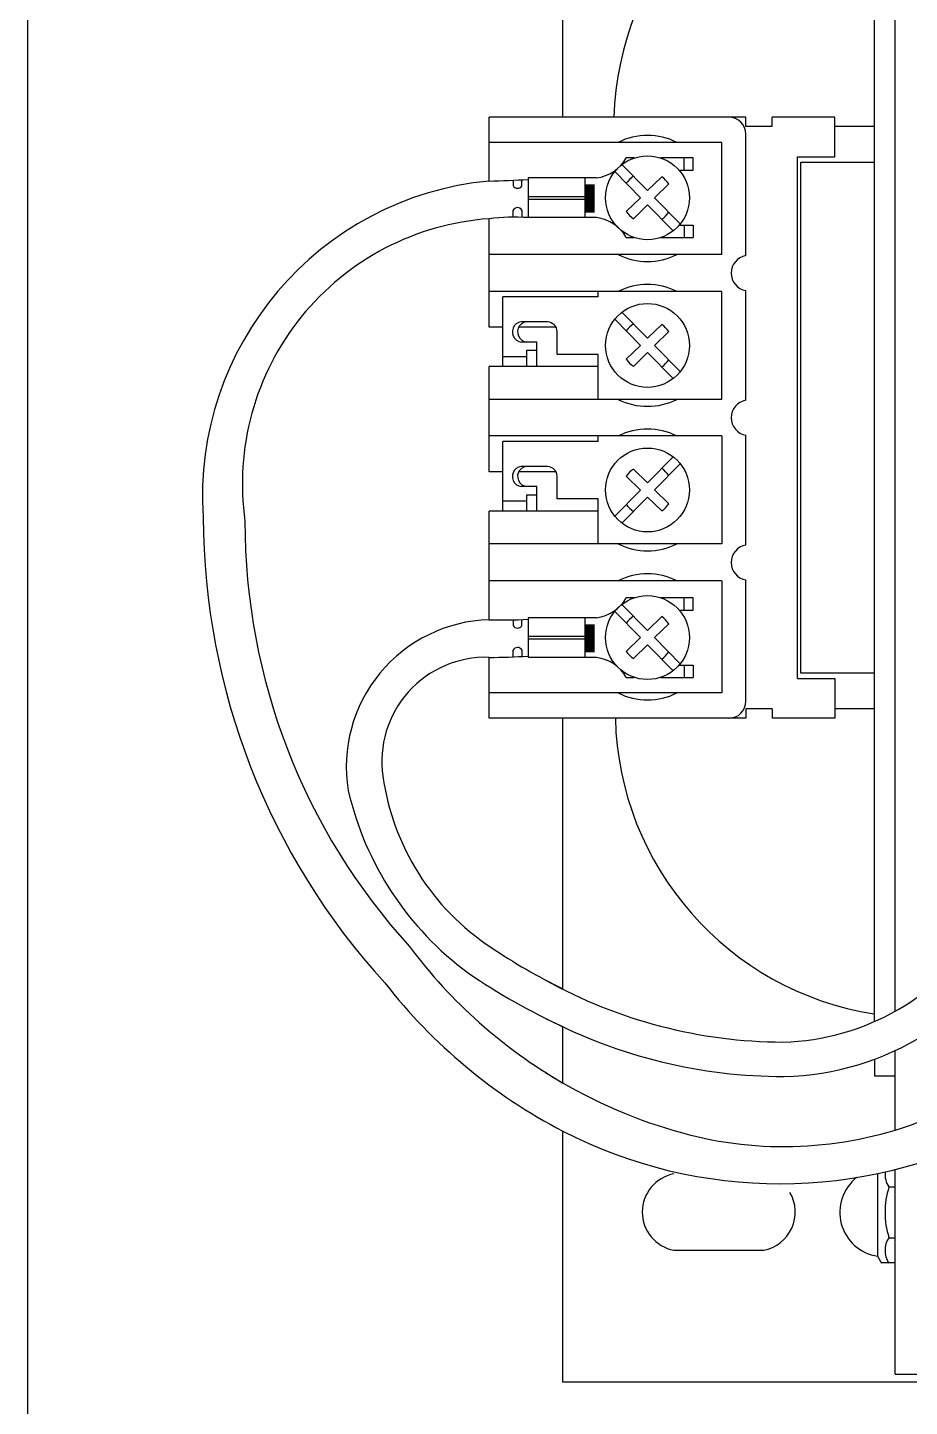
# Model space of a CAD drawing. Header units: inches. Extents: x 2 to 3359, y 2 to 2372.
# Drawn here: x 1730.7 to 1812.7, y 1815.4 to 1943.6 of the extents above; entities that cross this region are included whole.
import ezdxf

# ---------------------------------------------------------------- set-up
doc = ezdxf.new("R2010")
doc.units = ezdxf.units.IN
doc.header["$LTSCALE"] = 10
doc.header["$MEASUREMENT"] = 0
doc.layers.add('PSYMS', color=7, linetype='Continuous')

# ---------------------------------------------------------------- blocks, each defined once
blk = doc.blocks.new('E0919202')
for p, q in [((-0.4323, 4.007), (-0.4323, 6.437)), ((0.7827, 0.7347), (0.7827, 6.407)), ((0.7058, 5.3168), (0.7058, 0.6964)), ((-0.703, 3.773), (-0.703, 4.007)), ((-0.4323, 4.007), (-0.703, 4.007)), ((-0.3837, 4.007), (-0.4933, 4.007)), ((-0.1502, 4.007), (-0.3837, 4.007)), ((0.0248, 4.007), (-0.1502, 4.007)), ((0.2089, 4.007), (0.0248, 4.007)), ((0.237, 4.007), (0.2089, 4.007)), ((0.237, 3.972), (0.237, 4.007)), ((0.333, 3.972), (0.333, 4.007)), ((0.563, 4.007), (0.333, 4.007)), ((0.563, 3.862), (0.563, 4.007)), ((0.333, 3.972), (0.237, 3.972)), ((0.237, 3.5), (0.237, 3.9445)), ((0.7058, 3.972), (0.563, 3.972)), ((-0.23, 3.9145), (-0.703, 3.9145)), ((-0.016, 3.9145), (-0.23, 3.9145)), ((0.149, 3.9145), (-0.016, 3.9145)), ((0.149, 3.504), (0.149, 3.9145)), ((-0.1714, 3.8575), (-0.2007, 3.8575)), ((0.0439, 3.8575), (-0.0746, 3.8575)), ((0.011, 3.8123), (0.011, 3.8575)), ((0.0439, 3.8123), (0.0439, 3.8575)), ((0.426, 1.952), (0.426, 3.862)), ((0.426, 3.862), (0.563, 3.862)), ((0.438, 1.972), (0.438, 3.842)), ((0.438, 3.842), (0.7058, 3.842)), ((-0.3099, 3.7846), (-0.5599, 3.7846)), ((-0.5599, 3.7846), (-0.5599, 3.639)), ((-0.3522, 3.7846), (-0.3522, 3.639)), ((-0.149, 3.712), (-0.2431, 3.8074)), ((-0.1228, 3.7379), (-0.2168, 3.8333)), ((-0.1228, 3.7379), (-0.0711, 3.7888)), ((-0.007, 3.8123), (0.0439, 3.8123)), ((-0.6151, 3.7757), (-0.6151, 3.7563)), ((-0.5827, 3.7556), (-0.5827, 3.778)), ((-0.3525, 3.7586), (-0.3173, 3.7586)), ((-0.3525, 3.7564), (-0.3173, 3.7564)), ((-0.3525, 3.7542), (-0.3173, 3.7542)), ((-0.3525, 3.7521), (-0.3173, 3.7521)), ((-0.3525, 3.7499), (-0.3173, 3.7499)), ((-0.3525, 3.7477), (-0.3173, 3.7477)), ((-0.3525, 3.7455), (-0.3173, 3.7455)), ((-0.3525, 3.7434), (-0.3173, 3.7434)), ((-0.3525, 3.7412), (-0.3173, 3.7412)), ((-0.3525, 3.739), (-0.3173, 3.739)), ((-0.3525, 3.7369), (-0.3173, 3.7369)), ((-0.3525, 3.7347), (-0.3173, 3.7347)), ((-0.097, 3.7116), (-0.0452, 3.7626)), ((-0.5599, 3.7168), (-0.3522, 3.7168)), ((-0.5599, 3.7068), (-0.3522, 3.7068)), ((-0.3525, 3.7325), (-0.3173, 3.7325)), ((-0.3525, 3.7303), (-0.3173, 3.7303)), ((-0.3525, 3.7282), (-0.3173, 3.7282)), ((-0.3525, 3.726), (-0.3173, 3.726)), ((-0.3525, 3.7238), (-0.3173, 3.7238)), ((-0.3525, 3.7216), (-0.3173, 3.7216)), ((-0.3525, 3.7195), (-0.3173, 3.7195)), ((-0.3525, 3.7173), (-0.3173, 3.7173)), ((-0.3525, 3.7151), (-0.3173, 3.7151)), ((-0.3525, 3.713), (-0.3173, 3.713)), ((-0.3525, 3.7108), (-0.3173, 3.7108)), ((-0.3525, 3.7086), (-0.3173, 3.7086)), ((-0.3525, 3.7064), (-0.3173, 3.7064)), ((-0.3525, 3.7043), (-0.3173, 3.7043)), ((-0.3525, 3.7021), (-0.3173, 3.7021)), ((-0.3525, 3.6999), (-0.3173, 3.6999)), ((-0.3525, 3.6978), (-0.3173, 3.6978)), ((-0.3525, 3.6956), (-0.3173, 3.6956)), ((-0.3525, 3.6934), (-0.3173, 3.6934)), ((-0.3525, 3.6912), (-0.3173, 3.6912)), ((-0.3525, 3.6891), (-0.3173, 3.6891)), ((-0.3525, 3.6869), (-0.3173, 3.6869)), ((-0.3525, 3.6847), (-0.3173, 3.6847)), ((-0.2008, 3.661), (-0.149, 3.712)), ((-0.1746, 3.6352), (-0.1232, 3.6858)), ((-0.0292, 3.5903), (-0.1232, 3.6858)), ((-0.0029, 3.6162), (-0.097, 3.7116)), ((-0.703, 3.2378), (-0.703, 3.635)), ((-0.6151, 3.641), (-0.6151, 3.6659)), ((-0.5827, 3.6666), (-0.5827, 3.6433)), ((-0.3099, 3.639), (-0.5599, 3.639)), ((-0.3525, 3.6826), (-0.3173, 3.6826)), ((-0.3525, 3.6804), (-0.3173, 3.6804)), ((-0.3525, 3.6782), (-0.3173, 3.6782)), ((-0.3525, 3.676), (-0.3173, 3.676)), ((-0.3525, 3.6739), (-0.3173, 3.6739)), ((-0.3525, 3.6717), (-0.3173, 3.6717)), ((-0.3525, 3.6695), (-0.3173, 3.6695)), ((-0.3525, 3.6673), (-0.3173, 3.6673)), ((-0.3525, 3.6652), (-0.3173, 3.6652)), ((-0.3525, 3.663), (-0.3173, 3.663)), ((-0.3525, 3.6608), (-0.3173, 3.6608)), ((-0.007, 3.6113), (0.0439, 3.6113)), ((0.011, 3.6113), (0.011, 3.5662)), ((0.0439, 3.6113), (0.0439, 3.5662)), ((-0.2007, 3.5662), (-0.1714, 3.5662)), ((-0.0746, 3.5662), (0.0439, 3.5662)), ((-0.23, 3.504), (-0.703, 3.504)), ((-0.016, 3.504), (-0.23, 3.504)), ((0.149, 3.504), (-0.016, 3.504)), ((-0.23, 3.369), (-0.703, 3.369)), ((-0.653, 3.2378), (-0.653, 3.3493)), ((-0.303, 3.3493), (-0.653, 3.3493)), ((-0.303, 3.3493), (-0.303, 3.369)), ((-0.016, 3.369), (-0.23, 3.369)), ((0.149, 3.369), (-0.016, 3.369)), ((0.149, 2.974), (0.149, 3.369)), ((0.237, 2.971), (0.237, 3.372)), ((-0.1228, 3.1976), (-0.2168, 3.293)), ((-0.653, 3.2378), (-0.703, 3.2378)), ((-0.653, 3.0938), (-0.653, 3.2378)), ((-0.4577, 3.2378), (-0.5945, 3.2378)), ((-0.4887, 3.2579), (-0.5759, 3.2579)), ((-0.149, 3.1717), (-0.2431, 3.2671)), ((-0.1228, 3.1976), (-0.0711, 3.2485)), ((-0.528, 3.1837), (-0.5845, 3.1837)), ((-0.528, 3.0938), (-0.528, 3.1837)), ((-0.453, 3.1388), (-0.453, 3.222)), ((-0.097, 3.1713), (-0.0452, 3.2223)), ((-0.5651, 3.13), (-0.653, 3.13)), ((-0.5651, 3.0938), (-0.5651, 3.1536)), ((-0.5651, 3.1536), (-0.528, 3.1536)), ((-0.303, 3.1388), (-0.453, 3.1388)), ((-0.303, 2.974), (-0.303, 3.1388)), ((-0.2008, 3.1207), (-0.149, 3.1717)), ((-0.1746, 3.0949), (-0.1232, 3.1455)), ((-0.0292, 3.05), (-0.1232, 3.1455)), ((-0.0029, 3.0759), (-0.097, 3.1713)), ((-0.703, 2.7088), (-0.703, 3.0938)), ((-0.653, 3.0938), (-0.703, 3.0938)), ((-0.303, 3.0938), (-0.653, 3.0938)), ((-0.23, 2.974), (-0.703, 2.974)), ((-0.016, 2.974), (-0.23, 2.974)), ((0.149, 2.974), (-0.016, 2.974)), ((-0.23, 2.84), (-0.703, 2.84)), ((-0.303, 2.8203), (-0.303, 2.84)), ((-0.016, 2.84), (-0.23, 2.84)), ((0.149, 2.84), (-0.016, 2.84)), ((0.149, 2.84), (0.149, 2.445)), ((0.237, 2.441), (0.237, 2.843)), ((-0.653, 2.7088), (-0.653, 2.8203)), ((-0.303, 2.8203), (-0.653, 2.8203)), ((-0.4887, 2.7289), (-0.5759, 2.7289)), ((-0.0292, 2.764), (-0.1232, 2.6685)), ((-0.0029, 2.7381), (-0.097, 2.6427)), ((-0.653, 2.7088), (-0.703, 2.7088)), ((-0.653, 2.5648), (-0.653, 2.7088)), ((-0.4577, 2.7088), (-0.5945, 2.7088)), ((-0.453, 2.6098), (-0.453, 2.693)), ((-0.2008, 2.6933), (-0.149, 2.6423)), ((-0.1746, 2.7191), (-0.1232, 2.6685)), ((-0.528, 2.6547), (-0.5845, 2.6547)), ((-0.5651, 2.5648), (-0.5651, 2.6246)), ((-0.5651, 2.6246), (-0.528, 2.6246)), ((-0.528, 2.5648), (-0.528, 2.6547)), ((-0.149, 2.6423), (-0.2431, 2.5469)), ((-0.097, 2.6427), (-0.0452, 2.5917)), ((-0.5651, 2.601), (-0.653, 2.601)), ((-0.303, 2.6098), (-0.453, 2.6098)), ((-0.303, 2.445), (-0.303, 2.6098)), ((-0.1228, 2.6164), (-0.2168, 2.521)), ((-0.1228, 2.6164), (-0.0711, 2.5655)), ((-0.703, 2.1676), (-0.703, 2.5648)), ((-0.653, 2.5648), (-0.703, 2.5648)), ((-0.303, 2.5648), (-0.653, 2.5648)), ((-0.23, 2.445), (-0.703, 2.445)), ((-0.016, 2.445), (-0.23, 2.445)), ((0.149, 2.445), (-0.016, 2.445)), ((-0.23, 2.31), (-0.703, 2.31)), ((-0.016, 2.31), (-0.23, 2.31)), ((0.149, 2.31), (-0.016, 2.31)), ((0.149, 2.31), (0.149, 1.8995)), ((0.237, 1.8695), (0.237, 2.313)), ((-0.1228, 2.1282), (-0.2168, 2.2237)), ((-0.1714, 2.2478), (-0.2007, 2.2478)), ((0.0439, 2.2478), (-0.0746, 2.2478)), ((0.011, 2.2027), (0.011, 2.2478)), ((0.0439, 2.2027), (0.0439, 2.2478)), ((-0.3099, 2.175), (-0.5599, 2.175)), ((-0.5599, 2.175), (-0.5599, 2.0294)), ((-0.3522, 2.175), (-0.3522, 2.0294)), ((-0.149, 2.1024), (-0.2431, 2.1978)), ((-0.1228, 2.1282), (-0.0711, 2.1791)), ((-0.007, 2.2027), (0.0439, 2.2027)), ((-0.6151, 2.1671), (-0.6151, 2.1467)), ((-0.5827, 2.1459), (-0.5827, 2.1681)), ((-0.3525, 2.1489), (-0.3173, 2.1489)), ((-0.3525, 2.1468), (-0.3173, 2.1468)), ((-0.3525, 2.1446), (-0.3173, 2.1446)), ((-0.3525, 2.1424), (-0.3173, 2.1424)), ((-0.3525, 2.1403), (-0.3173, 2.1403)), ((-0.3525, 2.1381), (-0.3173, 2.1381)), ((-0.3525, 2.1359), (-0.3173, 2.1359)), ((-0.3525, 2.1337), (-0.3173, 2.1337)), ((-0.3525, 2.1316), (-0.3173, 2.1316)), ((-0.3525, 2.1294), (-0.3173, 2.1294)), ((-0.3525, 2.1272), (-0.3173, 2.1272)), ((-0.3525, 2.1251), (-0.3173, 2.1251)), ((-0.3525, 2.1229), (-0.3173, 2.1229)), ((-0.3525, 2.1207), (-0.3173, 2.1207)), ((-0.097, 2.102), (-0.0452, 2.1529)), ((-0.5599, 2.1072), (-0.3522, 2.1072)), ((-0.5599, 2.0972), (-0.3522, 2.0972)), ((-0.3525, 2.1185), (-0.3173, 2.1185)), ((-0.3525, 2.1164), (-0.3173, 2.1164)), ((-0.3525, 2.1142), (-0.3173, 2.1142)), ((-0.3525, 2.112), (-0.3173, 2.112)), ((-0.3525, 2.1098), (-0.3173, 2.1098)), ((-0.3525, 2.1077), (-0.3173, 2.1077)), ((-0.3525, 2.1055), (-0.3173, 2.1055)), ((-0.3525, 2.1033), (-0.3173, 2.1033)), ((-0.3525, 2.1012), (-0.3173, 2.1012)), ((-0.3525, 2.099), (-0.3173, 2.099)), ((-0.3525, 2.0968), (-0.3173, 2.0968)), ((-0.3525, 2.0946), (-0.3173, 2.0946)), ((-0.3525, 2.0925), (-0.3173, 2.0925)), ((-0.3525, 2.0903), (-0.3173, 2.0903)), ((-0.3525, 2.0881), (-0.3173, 2.0881)), ((-0.3525, 2.086), (-0.3173, 2.086)), ((-0.3525, 2.0838), (-0.3173, 2.0838)), ((-0.3525, 2.0816), (-0.3173, 2.0816)), ((-0.3525, 2.0794), (-0.3173, 2.0794)), ((-0.3525, 2.0773), (-0.3173, 2.0773)), ((-0.3525, 2.0751), (-0.3173, 2.0751)), ((-0.3525, 2.0729), (-0.3173, 2.0729)), ((-0.3525, 2.0708), (-0.3173, 2.0708)), ((-0.2008, 2.0514), (-0.149, 2.1024)), ((-0.1746, 2.0255), (-0.1232, 2.0761)), ((-0.0292, 1.9807), (-0.1232, 2.0761)), ((-0.0029, 2.0066), (-0.097, 2.102)), ((-0.703, 1.807), (-0.703, 2.0299)), ((-0.6151, 2.0317), (-0.6151, 2.0562)), ((-0.5827, 2.057), (-0.5827, 2.0333)), ((-0.3099, 2.0294), (-0.5599, 2.0294)), ((-0.3525, 2.0686), (-0.3173, 2.0686)), ((-0.3525, 2.0664), (-0.3173, 2.0664)), ((-0.3525, 2.0642), (-0.3173, 2.0642)), ((-0.3525, 2.0621), (-0.3173, 2.0621)), ((-0.3525, 2.0599), (-0.3173, 2.0599)), ((-0.3525, 2.0577), (-0.3173, 2.0577)), ((-0.3525, 2.0555), (-0.3173, 2.0555)), ((-0.3525, 2.0534), (-0.3173, 2.0534)), ((-0.3525, 2.0512), (-0.3173, 2.0512)), ((-0.007, 2.0017), (0.0439, 2.0017)), ((0.011, 2.0017), (0.011, 1.9565)), ((0.0439, 2.0017), (0.0439, 1.9565)), ((0.7058, 1.972), (0.438, 1.972)), ((-0.2007, 1.9565), (-0.1714, 1.9565)), ((-0.0746, 1.9565), (0.0439, 1.9565)), ((0.426, 1.952), (0.563, 1.952)), ((0.563, 1.952), (0.563, 1.807)), ((-0.23, 1.8995), (-0.703, 1.8995)), ((-0.016, 1.8995), (-0.23, 1.8995)), ((0.149, 1.8995), (-0.016, 1.8995)), ((0.237, 1.842), (0.237, 1.807)), ((0.333, 1.842), (0.237, 1.842)), ((0.333, 1.842), (0.333, 1.807)), ((0.7058, 1.842), (0.563, 1.842)), ((-0.4323, 1.807), (-0.703, 1.807)), ((-0.3837, 1.807), (-0.4933, 1.807)), ((-0.4323, 0.8165), (-0.4323, 1.807)), ((-0.1502, 1.807), (-0.3837, 1.807)), ((0.0248, 1.807), (-0.1502, 1.807)), ((0.2089, 1.807), (0.0248, 1.807)), ((0.237, 1.807), (0.2089, 1.807)), ((0.563, 1.807), (0.333, 1.807)), ((-0.4323, 0.4721), (-0.4323, 0.6786)), ((0.7082, 0.5596), (0.7082, 0.4972)), ((0.7827, 0.2996), (0.7827, 0.5908)), ((0.7827, 0.4972), (0.7082, 0.4972)), ((-0.4323, -0.623), (-0.4323, 0.2955)), ((0.7827, -0.593), (0.7827, 0.1553)), ((0.7188, 0.1407), (0.7188, -0.1617)), ((0.7604, 0.0917), (0.7827, 0.0917)), ((0.7604, -0.0938), (0.7827, -0.0938)), ((-0.0268, -0.1398), (0.3022, -0.1398)), ((0.7188, -0.1617), (0.7332, -0.1866)), ((0.7827, -0.1855), (0.7332, -0.1855)), ((0.7827, -0.593), (0.9527, -0.593)), ((4.8377, -0.623), (-0.4323, -0.623))]:
    blk.add_line(p, q)
blk.add_lwpolyline([(0.7465, 0.1467, 0.178023), (0.7604, 0.0917, 0.154701), (0.7604, -0.0938, 0.309401), (0.7604, -0.1866, 0.309401)], format="xyb")
for centre in [(-0.123, 3.7118), (-0.123, 3.1715), (-0.123, 2.6425), (-0.123, 2.1022)]:
    blk.add_circle(centre, 0.1535)
for centre, radius, start, end in [((0.8866, 3.9705), 1.1331, 99.1799, 178.2401), ((0.1745, 3.9445), 0.0625, 0, 90), ((-0.123, 3.7015), 0.2384, 63.329, 116.671), ((-0.3281, 3.9303), 0.1468, 277.125, 330.2551), ((-0.108, 3.6966), 0.1151, 125.3646, 143.7784), ((-0.139, 3.6958), 0.1151, 35.4414, 53.8552), ((-0.5923, 2.6192), 1.1591, 95.4789, 183.7877), ((-0.7568, 6.7057), 2.9332, 271.052, 273.8497), ((-0.5987, 3.765), 0.0186, 207.9689, 329.3677), ((-0.6331, 2.665), 0.9726, 94.1199, 188.0938), ((-0.6113, 2.9092), 0.7316, 85.9707, 97.1978), ((-0.5987, 3.6572), 0.0186, 30.6323, 152.0311), ((-0.3281, 3.4933), 0.1468, 29.7449, 82.875), ((-0.108, 3.7291), 0.1151, 216.2419, 234.6579), ((-0.139, 3.7259), 0.1151, 306.1448, 324.5586), ((-0.123, 3.717), 0.2384, 243.329, 296.671), ((0.2482, 3.436), 0.065, 99.971, 260.029), ((-0.123, 3.156), 0.2384, 63.329, 116.671), ((-0.5805, 3.2209), 0.0373, 82.8974, 263.8707), ((-0.5612, 3.2209), 0.0373, 82.8974, 263.8707), ((-0.492, 3.219), 0.0391, 4.5099, 85.25), ((-0.108, 3.1563), 0.1151, 125.3646, 143.7784), ((-0.139, 3.1555), 0.1151, 35.4414, 53.8552), ((-0.108, 3.1888), 0.1151, 216.2419, 234.6579), ((-0.139, 3.1856), 0.1151, 306.1448, 324.5586), ((-0.123, 3.187), 0.2384, 243.329, 296.671), ((0.2482, 2.907), 0.065, 99.971, 260.029), ((-0.123, 2.627), 0.2384, 63.329, 116.671), ((-0.5805, 2.6919), 0.0373, 82.8974, 263.8707), ((-0.5612, 2.6919), 0.0373, 82.8974, 263.8707), ((-0.492, 2.6899), 0.0391, 4.5099, 85.25), ((-0.108, 2.6252), 0.1151, 125.3421, 143.7581), ((-0.139, 2.6284), 0.1151, 35.4414, 53.8552), ((-0.108, 2.6577), 0.1151, 216.2216, 234.6354), ((-0.139, 2.6585), 0.1151, 306.1448, 324.5586), ((0.7919, 2.5519), 2.5407, 180.2078, 222.3999), ((0.71, 2.5256), 2.306, 179.9393, 222.3724), ((-0.123, 2.658), 0.2384, 243.329, 296.671), ((0.2482, 2.377), 0.065, 99.971, 260.029), ((-0.123, 2.097), 0.2384, 63.329, 116.671), ((-0.3281, 2.3207), 0.1468, 277.125, 330.2551), ((-0.108, 2.0869), 0.1151, 125.3646, 143.7784), ((-0.139, 2.0862), 0.1151, 35.4414, 53.8552), ((-0.6867, 1.6295), 0.5384, 91.7336, 189.2904), ((-0.6499, 3.7538), 1.5871, 268.0817, 273.2491), ((-0.5987, 2.1554), 0.0186, 207.9689, 329.3677), ((-0.7147, 1.6497), 0.3804, 88.2378, 188.2438), ((-0.7006, 4.0838), 2.0539, 269.9336, 273.9281), ((-0.5987, 2.0475), 0.0186, 30.6323, 152.0311), ((-0.3281, 1.8837), 0.1468, 29.7449, 82.875), ((-0.108, 2.1194), 0.1151, 216.2419, 234.6579), ((-0.139, 2.1163), 0.1151, 306.1448, 324.5586), ((-0.123, 2.1125), 0.2384, 243.329, 296.671), ((0.1745, 1.8695), 0.0625, 270, 0), ((0.8808, 1.833), 1.1218, 181.327, 261.0258), ((-0.2006, 1.7193), 0.8992, 187.9336, 236.5209), ((-0.0964, 1.802), 1.1513, 193.0216, 233.6594), ((0.3504, 1.5066), 0.8848, 271.446, 328.7024), ((0.3538, 1.5124), 1.0166, 271.3244, 332.7525), ((0.1504, 2.1582), 1.9649, 290.4055, 325.5602), ((0.4977, 2.0828), 1.8599, 216.6907, 239.9965), ((0.5115, 2.7544), 2.1555, 235.9115, 244.0336), ((0.5108, 2.7489), 2.275, 235.4756, 245.5096), ((0.4894, 2.065), 1.9951, 217.9265, 242.4853), ((0.3787, 2.4228), 1.8007, 240.935, 269.8109), ((0.3756, 2.3883), 1.8922, 242.5679, 270.0503), ((0.4977, 2.0828), 1.8599, 237.7002, 253.7758), ((0.376, 1.6484), 1.4088, 253.5934, 289.0359), ((0.3617, 1.8416), 1.738, 242.8175, 297.2867), ((0, 0), 0.1423, 100.8638, 259.1362), ((0.7431, -0.001), 0.1625, 128.3792, 261.4213), ((0.2754, 0), 0.1423, 280.8638, 30.3708)]:
    blk.add_arc(centre, radius, start, end)

msp = doc.modelspace()

# ---------------------------------------------------------------- linework, layer by layer
at = {"layer": 'PSYMS'}
msp.add_lwpolyline([(1981.17, 2103.9), (1730.71, 2103.9), (1730.71, 1718.94), (1981.17, 1718.94)], close=True, dxfattribs=at)

# ---------------------------------------------------------------- block references
at = {"layer": 'PSYMS', "xscale": 25.39999999999964, "yscale": 25.39999999999964, "zscale": 25.39999999999964}
msp.add_blockref('E0919202', (1791.45, 1833.48), dxfattribs=at)

doc.saveas('drawing.dxf')
